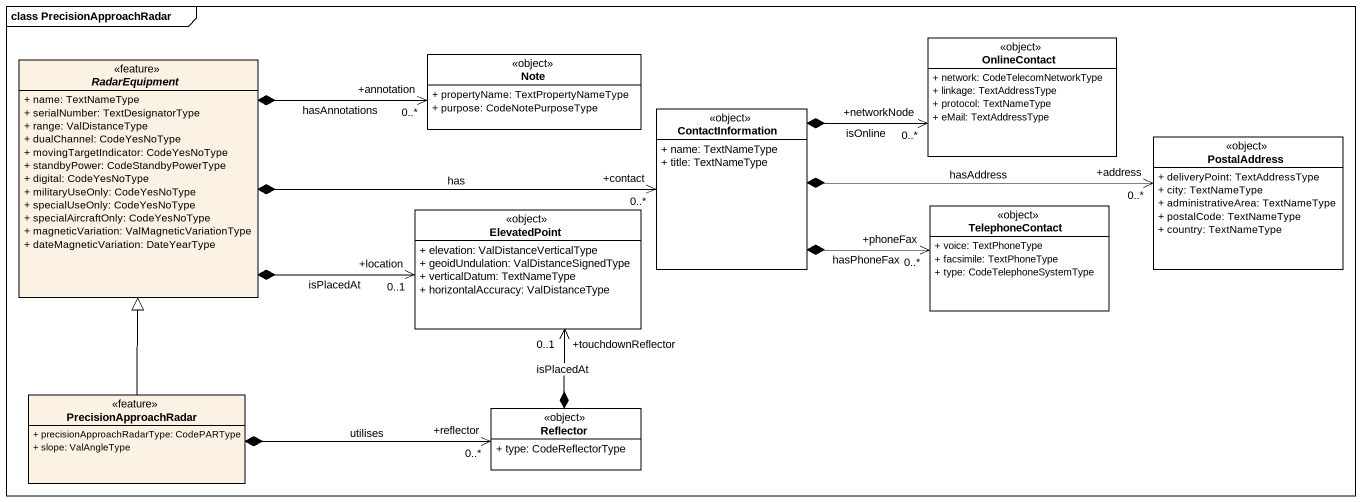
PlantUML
@startuml
mainframe class PrecisionApproachRadar
hide circle
hide empty members
skinparam classAttributeIconSize 0
abstract class RadarEquipment <<feature>> {
  + name: TextNameType
  + serialNumber: TextDesignatorType
  + range: ValDistanceType
  + dualChannel: CodeYesNoType
  + movingTargetIndicator: CodeYesNoType
  + standbyPower: CodeStandbyPowerType
  + digital: CodeYesNoType
  + militaryUseOnly: CodeYesNoType
  + specialUseOnly: CodeYesNoType
  + specialAircraftOnly: CodeYesNoType
  + magneticVariation: ValMagneticVariationType
  + dateMagneticVariation: DateYearType
}
class "Note" as Note_ <<object>> #FFFFFF {
  + propertyName: TextPropertyNameType
  + purpose: CodeNotePurposeType
}
class OnlineContact <<object>> #FFFFFF {
  + network: CodeTelecomNetworkType
  + linkage: TextAddressType
  + protocol: TextNameType
  + eMail: TextAddressType
}
class ContactInformation <<object>> #FFFFFF {
  + name: TextNameType
  + title: TextNameType
}
class PostalAddress <<object>> #FFFFFF {
  + deliveryPoint: TextAddressType
  + city: TextNameType
  + administrativeArea: TextNameType
  + postalCode: TextNameType
  + country: TextNameType
}
class ElevatedPoint <<object>> #FFFFFF {
  + elevation: ValDistanceVerticalType
  + geoidUndulation: ValDistanceSignedType
  + verticalDatum: TextNameType
  + horizontalAccuracy: ValDistanceType
}
class TelephoneContact <<object>> #FFFFFF {
  + voice: TextPhoneType
  + facsimile: TextPhoneType
  + type: CodeTelephoneSystemType
}
class PrecisionApproachRadar <<feature>> {
  + precisionApproachRadarType: CodePARType
  + slope: ValAngleType
}
class Reflector <<object>> #FFFFFF {
  + type: CodeReflectorType
}
RadarEquipment *-right-> "+annotation\n0..*" Note_ : hasAnnotations
RadarEquipment *-right-> "+contact\n0..*" ContactInformation : has
RadarEquipment *-right-> "+location\n0..1" ElevatedPoint : isPlacedAt
ContactInformation *-right-> "+networkNode\n0..*" OnlineContact : isOnline
ContactInformation *-right-> "+address\n0..*" PostalAddress : hasAddress
ContactInformation *-right-> "+phoneFax\n0..*" TelephoneContact : hasPhoneFax
PrecisionApproachRadar -up-|> RadarEquipment
PrecisionApproachRadar *-right-> "+reflector\n0..*" Reflector : utilises
Reflector *-up-> "+touchdownReflector\n0..1" ElevatedPoint : isPlacedAt
@enduml
